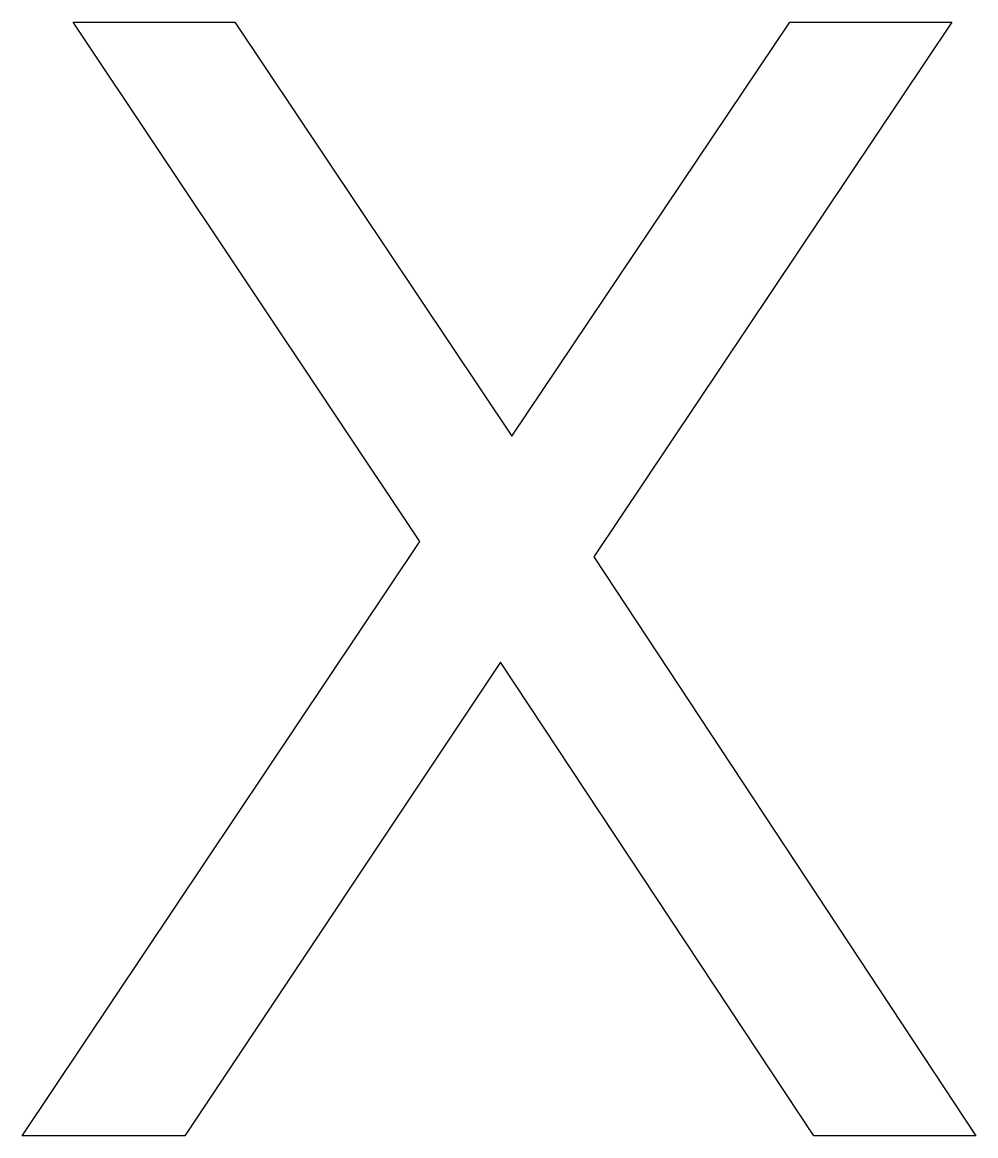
# Model space of a CAD drawing. Extents: x -3.34 to 3.71, y -3.67 to 4.56.
import ezdxf

# ---------------------------------------------------------------- set-up
doc = ezdxf.new("R2010")
doc.units = 0
doc.layers.get('0').update_dxf_attribs({"linetype": 'CONTINUOUS'})

msp = doc.modelspace()

# ---------------------------------------------------------------- linework, layer by layer
at = {"color": 7}
msp.add_lwpolyline([(-2.96223, 4.559351), (-1.766093, 4.559351), (0.278915, 1.500107), (2.334949, 4.559351), (3.531085, 4.559351), (0.885252, 0.607136), (3.707474, -3.670294), (2.511338, -3.670294), (0.196232, -0.170076), (-2.135409, -3.670294), (-3.337058, -3.670294), (-0.399079, 0.722892), (-2.96223, 4.559351)], dxfattribs=at)

doc.saveas('drawing.dxf')
